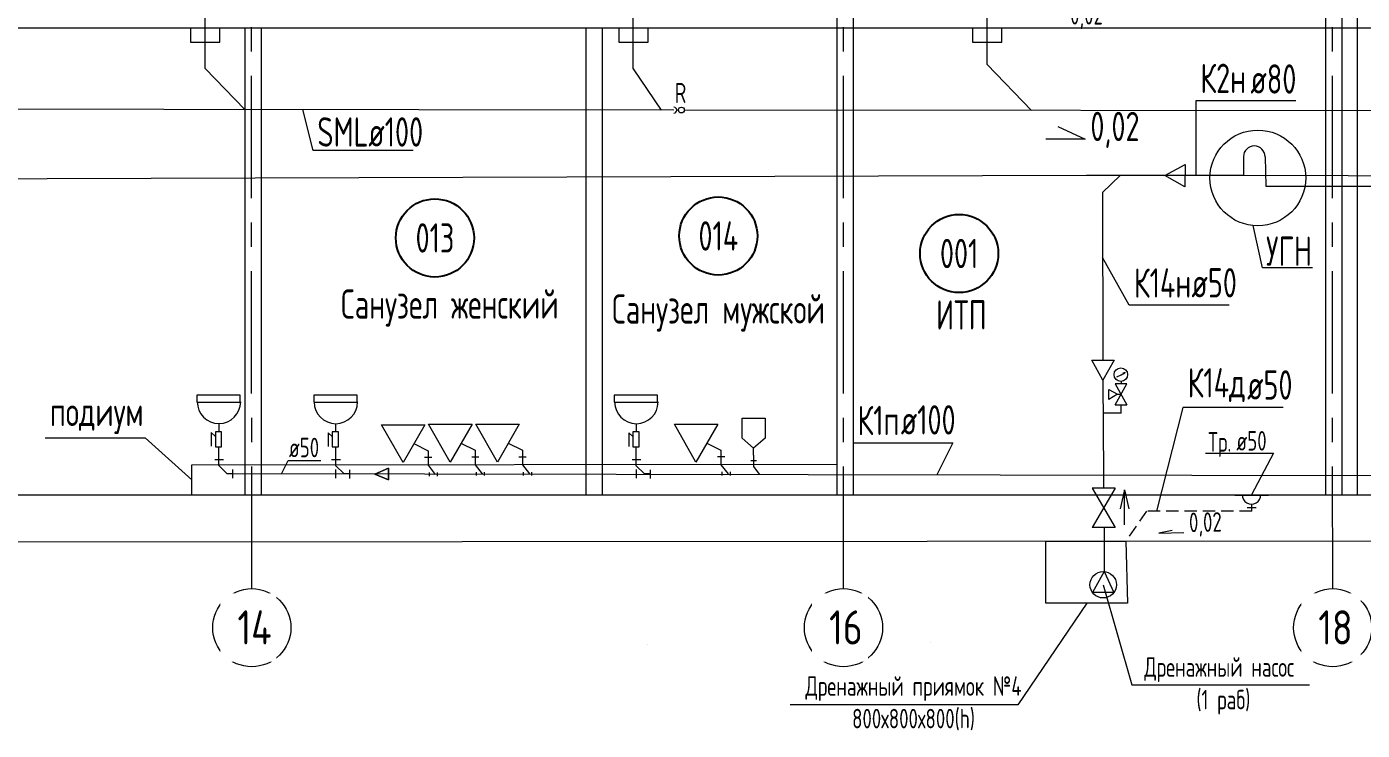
# Model space of a CAD drawing. Header units: millimetres. Extents: x -8689834 to 9419935, y -284943 to 166066.
# Drawn here: x -143613 to -129945, y -227435 to -220230 of the extents above; entities that cross this region are included whole.
import ezdxf
from ezdxf.enums import TextEntityAlignment as Align

# ---------------------------------------------------------------- set-up
doc = ezdxf.new("R2010")
doc.units = ezdxf.units.MM
doc.header["$MEASUREMENT"] = 0
doc.linetypes.add('01_base$0$DASHED2', pattern=[0.375, 0.25, -0.125])
doc.linetypes.add('CENTER', pattern=[2, 1.25, -0.25, 0.25, -0.25])
doc.layers.get('0').update_dxf_attribs({"color": 250, "lineweight": 9})
for name, color, linetype in [('PDF _0', 7, 'Continuous'), ('PDF ___Text VK', 7, 'Continuous'), ('PDF __OBORUD', 1, 'Continuous'), ('PDF __Razmer VK', 7, 'Continuous'), ('PDF __ВК-Text VK', 7, 'Continuous'), ('PDF __ВК-Text В1', 7, 'Continuous'), ('PDF __ВК-В1', 5, 'Continuous'), ('PDF __ВК-переход', 7, 'Continuous'), ('PDF __ВК-противопожарные муфты', 1, 'Continuous'), ('PDF __ВК-стены', 7, 'Continuous'), ('PDF __ВК-текст К2', 7, 'Continuous'), ('PDF __Дренажные насосы', 1, 'Continuous'), ('PDF __насос', 1, 'Continuous'), ('PDF __Переход', 7, 'Continuous'), ('PDF __Сантехника', 7, 'Continuous'), ('PDF _надписи ВК', 7, 'Continuous'), ('АР_Кровля дорожки', 245, 'Continuous'), ('АР_Таблицы', 250, 'Continuous')]:
    doc.layers.add(name, color=color, linetype=linetype)
doc.layers.add('PDF __ВК-К1', color=7, linetype='Continuous', true_color=0xb80000)
doc.layers.add('PDF __ВК-К14н', color=190, linetype='Continuous', true_color=0x7f00ff)
for name, color, linetype, lineweight in [('АР_Маркер экспликации', 239, 'Continuous', 13), ('АР_Номер помещения', 1, 'Continuous', 25), ('АР_Оси', 195, 'Continuous', 9), ('АР_Помещения_площадь', 19, 'Continuous', 9), ('ВК_канализация', 32, 'Continuous', 30)]:
    doc.layers.add(name, color=color, linetype=linetype, lineweight=lineweight)
doc.styles.add('ISOCPEUR', font='isocpeur.ttf', dxfattribs={"width": 0.7})
doc.styles.get("Standard").update_dxf_attribs({"font": 'isocpeur.ttf', "width": 0.7})
doc.styles.add('ГОСТ 2.304', font='isocpeur.ttf', dxfattribs={"width": 0.7})

# ---------------------------------------------------------------- blocks, each defined once
blk = doc.blocks.new('*U1977')
at = {"layer": 'АР_Номер помещения', "color": 7}
blk.add_circle((-15720, 4793), 400, dxfattribs=at)
at = {"layer": 'АР_Помещения_площадь', "color": 7}
blk.add_line((-13545, 633), (-13545, 633), dxfattribs=at)
at = {"color": 7, "style": 'ISOCPEUR', "width": 0.7, "flags": 1}
blk.add_attdef('КАТЕГОРИЯ', (-499, -2092), '', height=250, dxfattribs=at)
at = {"layer": 'АР_Номер помещения', "color": 7, "style": 'ISOCPEUR', "width": 0.7}
blk.add_attdef('НОМЕР_ПОМЕЩЕНИЯ', text='', height=300, dxfattribs=at).set_placement((-15720, 4793), align=Align.MIDDLE_CENTER)
at = {"layer": 'АР_Помещения_площадь', "color": 7, "lineweight": 30, "width": 0.7, "flags": 104}
blk.add_attdef('ИМЯ_ПОМЕЩЕНИЯ', text='', height=100, dxfattribs=at).set_placement((158, 1217), align=Align.MIDDLE_CENTER)
at = {"layer": 'АР_Помещения_площадь', "color": 7, "style": 'ISOCPEUR', "width": 0.7}
blk.add_attdef('ПЛОЩАДЬ_ПОМЕЩЕНИЯ', text='', height=200, dxfattribs=at).set_placement((-13540, 880), align=Align.MIDDLE_RIGHT)
blk = doc.blocks.new('*U1972')
at = {"layer": 'АР_Номер помещения', "color": 7}
blk.add_circle((-15720, 4793), 400, dxfattribs=at)
at = {"layer": 'АР_Помещения_площадь', "color": 7}
blk.add_line((-13545, 633), (-13545, 633), dxfattribs=at)
at = {"color": 7, "style": 'ISOCPEUR', "width": 0.7, "flags": 1}
blk.add_attdef('КАТЕГОРИЯ', (-499, -2092), '', height=250, dxfattribs=at)
at = {"layer": 'АР_Номер помещения', "color": 7, "style": 'ISOCPEUR', "width": 0.7}
blk.add_attdef('НОМЕР_ПОМЕЩЕНИЯ', text='', height=300, dxfattribs=at).set_placement((-15720, 4793), align=Align.MIDDLE_CENTER)
at = {"layer": 'АР_Помещения_площадь', "color": 7, "lineweight": 30, "width": 0.7, "flags": 104}
blk.add_attdef('ИМЯ_ПОМЕЩЕНИЯ', text='', height=100, dxfattribs=at).set_placement((158, 1217), align=Align.MIDDLE_CENTER)
at = {"layer": 'АР_Помещения_площадь', "color": 7, "style": 'ISOCPEUR', "width": 0.7}
blk.add_attdef('ПЛОЩАДЬ_ПОМЕЩЕНИЯ', text='', height=200, dxfattribs=at).set_placement((-13540, 880), align=Align.MIDDLE_RIGHT)
blk = doc.blocks.new('*U1945')
at = {"layer": 'АР_Номер помещения', "color": 7}
blk.add_circle((-15720, 4793), 400, dxfattribs=at)
at = {"layer": 'АР_Помещения_площадь', "color": 7}
blk.add_line((-13545, 633), (-13545, 633), dxfattribs=at)
at = {"color": 7, "style": 'ISOCPEUR', "width": 0.7, "flags": 1}
blk.add_attdef('КАТЕГОРИЯ', (-499, -2092), '', height=250, dxfattribs=at)
at = {"layer": 'АР_Номер помещения', "color": 7, "style": 'ISOCPEUR', "width": 0.7}
blk.add_attdef('НОМЕР_ПОМЕЩЕНИЯ', text='', height=300, dxfattribs=at).set_placement((-15720, 4793), align=Align.MIDDLE_CENTER)
at = {"layer": 'АР_Помещения_площадь', "color": 7, "lineweight": 30, "width": 0.7, "flags": 104}
blk.add_attdef('ИМЯ_ПОМЕЩЕНИЯ', text='', height=100, dxfattribs=at).set_placement((158, 1217), align=Align.MIDDLE_CENTER)
at = {"layer": 'АР_Помещения_площадь', "color": 7, "style": 'ISOCPEUR', "width": 0.7}
blk.add_attdef('ПЛОЩАДЬ_ПОМЕЩЕНИЯ', text='', height=200, dxfattribs=at).set_placement((-13540, 880), align=Align.MIDDLE_RIGHT)

msp = doc.modelspace()

# ---------------------------------------------------------------- linework, layer by layer
at = {"layer": 'PDF _0', "lineweight": 13}
for points in [[(-132449.6, -223994), (-132539.8, -224048.1), (-132539.8, -223945.9), (-132449.6, -223994), (-132413.5, -223994)], [(-132473.6, -224102.2), (-132353.4, -223885.8), (-132473.6, -223885.8), (-132353.4, -224102.2)], [(-132473.6, -224102.2), (-132353.4, -224102.2)], [(-132413.5, -224186.3), (-132413.5, -224102.2)], [(-132413.5, -224186.3), (-132599.9, -224186.3)]]:
    msp.add_lwpolyline(points, dxfattribs=at)
at = {"layer": 'PDF _0', "color": 3, "lineweight": 13}
msp.add_arc((-131079.1, -225023.4), 95.2, 179.99999, 0.00001, dxfattribs=at)
msp.add_arc((-131079.1, -225023.4), 95.2, 179.99999, 0.00001, dxfattribs=at)
at = {"layer": 'PDF ___Text VK', "color": 3, "lineweight": 13}
msp.add_lwpolyline([(-133182.9, -225496.8), (-132365.4, -225496.8), (-132347.4, -226133.9), (-133182.9, -226133.9)], close=True, dxfattribs=at)
at = {"layer": 'PDF __OBORUD', "lineweight": 13}
for points in [[(-132455.6, -223813.7), (-132413.5, -223795.6), (-132371.4, -223771.6), (-132389.5, -223789.6)], [(-132413.5, -223861.8), (-132413.5, -223885.8)], [(-132371.4, -223771.6), (-132395.5, -223777.6)]]:
    msp.add_lwpolyline(points, dxfattribs=at)
msp.add_circle((-132416.5, -223792.6), 69.1, dxfattribs=at)
at = {"layer": 'PDF __Razmer VK', "lineweight": 13}
msp.add_circle((-131014.5, -221778.5), 489.9, dxfattribs=at)
at = {"layer": 'PDF __ВК-Text VK', "lineweight": 13}
msp.add_lwpolyline([(-133062.5, -221252.6), (-132780, -221382.7), (-133182.7, -221382)], dxfattribs=at)
at = {"layer": 'PDF __ВК-Text В1', "lineweight": 13}
msp.add_lwpolyline([(-131890, -225389.7), (-132025.8, -225415.5), (-131772.5, -225410.4)], dxfattribs=at)
at = {"layer": 'PDF __ВК-В1', "color": 244, "lineweight": 13, "true_color": 0x991b1e}
for points in [[(-141787.9, -220659), (-141787.9, -215541.5)], [(-137405.5, -220660.8), (-137404.9, -219129.4)], [(-133785.4, -220617.7), (-133785.4, -219126.1)]]:
    msp.add_lwpolyline(points, dxfattribs=at)
at = {"layer": 'PDF __ВК-В1', "color": 215, "lineweight": 13, "true_color": 0xa953a0}
msp.add_lwpolyline([(-129723.8, -224829.3), (-141506.1, -224810.1)], dxfattribs=at)
at = {"layer": 'PDF __ВК-К1', "color": 244, "lineweight": 13, "true_color": 0x991b1e}
for points in [[(-141650, -224530.7), (-141650, -224721.2)], [(-140454.3, -224532.2), (-140454.3, -224722.7)], [(-137378.5, -224532.2), (-137378.5, -224722.7)], [(-141688.1, -224661.9), (-141599.2, -224661.9)], [(-140492.4, -224663.4), (-140403.5, -224663.4)], [(-139540.7, -224637.8), (-139468.2, -224637.8)], [(-139506.2, -224572.2), (-139506.2, -224720.7)], [(-139058.7, -224633.2), (-138986.2, -224633.2)], [(-139024.2, -224567.5), (-139024.2, -224716.1)], [(-138575.3, -224633), (-138502.8, -224633)], [(-138540.8, -224567.4), (-138540.8, -224715.9)], [(-137416.6, -224663.4), (-137327.7, -224663.4)], [(-136542.8, -224632.2), (-136470.2, -224632.2)], [(-136508.2, -224566.6), (-136508.2, -224715.1)], [(-136203.9, -224671.2), (-136145.9, -224671.2)], [(-136176.3, -224616), (-136176.3, -224734.7)], [(-141506.1, -224810.1), (-141561.1, -224810.1), (-141650, -224721.2)], [(-141506.1, -224765.6), (-141506.1, -224854.5)], [(-140310.4, -224810.1), (-140365.4, -224810.1), (-140454.3, -224722.7)], [(-140452.3, -224764.8), (-140452.3, -224853.7)], [(-140310.4, -224767.2), (-140310.4, -224856)], [(-139506.2, -224720.7), (-139433.6, -224814)], [(-139492.8, -224831.6), (-139492.8, -224795.1)], [(-139409.1, -224831.6), (-139409.1, -224795.1)], [(-139024.2, -224716.1), (-138951.7, -224809.3)], [(-139010.9, -224826.9), (-139010.9, -224790.5)], [(-138927.1, -224826.9), (-138927.1, -224790.5)], [(-138540.8, -224715.9), (-138468.2, -224809.2)], [(-138527.5, -224826.8), (-138527.5, -224790.4)], [(-138443.7, -224826.8), (-138443.7, -224790.4)], [(-137234.6, -224810.1), (-137289.6, -224810.1), (-137378.5, -224722.7)], [(-137376.5, -224764.8), (-137376.5, -224853.7)], [(-137234.6, -224767.2), (-137234.6, -224856)], [(-136508.2, -224715.1), (-136435.7, -224808.4)], [(-136494.9, -224826), (-136494.9, -224789.6)], [(-136411.2, -224826), (-136411.2, -224789.6)], [(-136176.3, -224734.7), (-136118.3, -224812)], [(-131250.6, -225025.5), (-130903.5, -225025.5)], [(-131030.5, -225156.7), (-131123.6, -225156.7)], [(-131030.5, -225156.7), (-131123.6, -225156.7)], [(-131077, -225190.6), (-131077, -225122.9)], [(-131077, -225190.6), (-131077, -225122.9)]]:
    msp.add_lwpolyline(points, dxfattribs=at)
at = {"layer": 'PDF __ВК-К1', "lineweight": 13}
msp.add_lwpolyline([(-131250.6, -225025.5), (-130903.5, -225025.5)], dxfattribs=at)
at = {"layer": 'PDF __ВК-К14н', "color": 152, "lineweight": 13, "true_color": 0x2776bb}
for points in [[(-131161.8, -221560.3), (-131161.8, -221752.6)], [(-130939.4, -221560.8), (-130933.4, -221861.3)], [(-132605.4, -221927.3), (-132599.9, -223645.4)], [(-132599.9, -223849.7), (-132593.9, -224811.5)], [(-132593.9, -224811.5), (-132593.9, -224955.8)], [(-132587.8, -225358.5), (-132587.8, -225809.3)]]:
    msp.add_lwpolyline(points, dxfattribs=at)
msp.add_arc((-131050.6, -221562.1), 111.2, 0.68117, 179.06069, dxfattribs=at)
at = {"layer": 'PDF __ВК-переход', "lineweight": 13}
msp.add_lwpolyline([(-139911.6, -224870.9), (-139911.6, -224752.3), (-140051.3, -224811.6), (-139911.6, -224870.9), (-139911.6, -224752.3), (-140051.3, -224811.6), (-139911.6, -224870.9), (-140051.3, -224811.6), (-139911.6, -224752.3)], close=True, dxfattribs=at)
at = {"layer": 'PDF __ВК-противопожарные муфты', "lineweight": 13}
for points in [[(-142033.4, -220239.9), (-141787.9, -220239.9), (-141538.1, -220239.9)], [(-141936, -220239.9), (-141936, -220388.1), (-141635.5, -220388.1), (-141635.5, -220239.9)], [(-137651, -220239.9), (-137405.5, -220239.9), (-137155.8, -220239.9)], [(-137553.7, -220239.9), (-137553.7, -220388.1), (-137253.1, -220388.1), (-137253.1, -220239.9)], [(-134030.9, -220239.9), (-133785.4, -220239.9), (-133535.6, -220239.9)], [(-133933.5, -220239.9), (-133933.5, -220388.1), (-133633, -220388.1), (-133633, -220239.9)]]:
    msp.add_lwpolyline(points, dxfattribs=at)
at = {"layer": 'PDF __ВК-стены', "color": 18, "lineweight": 13, "true_color": 0x000000}
for points in [[(-135323.7, -198324.9), (-135323.7, -225023.4)], [(-135154.4, -198324.9), (-135154.4, -225023.4)], [(-130322.9, -198324.9), (-130322.9, -225023.4)], [(-130153.6, -198324.9), (-130153.6, -225023.4)], [(-129997.9, -198324.9), (-129997.9, -225023.4)], [(-176520.6, -220239.9), (-121643.5, -220239.9)], [(-176520.6, -220239.9), (-121643.5, -220239.9)], [(-141381.9, -220238.2), (-141381.9, -225021.7)], [(-141212.5, -220238.2), (-141212.5, -225021.7)], [(-137892.3, -220239.9), (-137892.3, -225023.4)], [(-137723, -220239.9), (-137723, -225023.4)], [(-176232.7, -225023.4), (-120775.5, -225023.4)], [(-255496.8, -225583.8), (-120775.5, -225489.1)]]:
    msp.add_lwpolyline(points, dxfattribs=at)
at = {"layer": 'PDF __Дренажные насосы', "lineweight": 13}
msp.add_circle((-132596.9, -225944.6), 135.2, dxfattribs=at)
at = {"layer": 'PDF __насос', "lineweight": 13}
for points in [[(-132587.7, -225809), (-132486.7, -226023), (-132706.7, -226023)], [(-132587.7, -225809), (-132706.7, -226023)]]:
    msp.add_lwpolyline(points, dxfattribs=at)
at = {"layer": 'PDF __Переход', "lineweight": 13}
for points in [[(-131761, -221868.3), (-131964.5, -221752.6), (-131759.3, -221639.9)], [(-132485.7, -223645.4), (-132599.9, -223849.7), (-132714.1, -223645.4)]]:
    msp.add_lwpolyline(points, close=True, dxfattribs=at)
at = {"layer": 'PDF __Сантехника', "lineweight": 13}
for points in [[(-141427.7, -224001.6), (-141872.2, -224001.6), (-141872.2, -224073.5), (-141427.7, -224073.5)], [(-140232.1, -224003.1), (-140676.5, -224003.1), (-140676.5, -224075.1), (-140232.1, -224075.1)], [(-137156.3, -224003.1), (-137600.8, -224003.1), (-137600.8, -224075.1), (-137156.3, -224075.1)], [(-141618.2, -224378.3), (-141681.7, -224378.3), (-141681.7, -224530.7), (-141618.2, -224530.7)], [(-140422.6, -224379.8), (-140486.1, -224379.8), (-140486.1, -224532.2), (-140422.6, -224532.2)], [(-139761.8, -224693.1), (-139982.9, -224306.2), (-139537.3, -224306.2)], [(-139279.8, -224688.4), (-139500.9, -224301.5), (-139055.3, -224301.5)], [(-138796.4, -224688.3), (-139017.5, -224301.4), (-138571.9, -224301.4)], [(-137346.8, -224379.8), (-137410.3, -224379.8), (-137410.3, -224532.2), (-137346.8, -224532.2)], [(-136763.9, -224687.5), (-136984.9, -224300.6), (-136539.3, -224300.6)]]:
    msp.add_lwpolyline(points, close=True, dxfattribs=at)
for points in [[(-136176.3, -224616), (-136176.3, -224544.2), (-136292.2, -224442), (-136292.2, -224237.7), (-136057.5, -224237.7), (-136057.5, -224442), (-136176.3, -224544.2)], [(-141681.7, -224424.9), (-141724.1, -224386.8), (-141724.1, -224526.5)], [(-141647.9, -224297.9), (-141647.9, -224378.3)], [(-140486.1, -224426.4), (-140528.4, -224388.3), (-140528.4, -224528)], [(-140452.2, -224299.4), (-140452.2, -224379.8)], [(-137410.3, -224426.4), (-137452.6, -224388.3), (-137452.6, -224528)], [(-137376.4, -224299.4), (-137376.4, -224379.8)], [(-139651.3, -224499.6), (-139506.2, -224572.2)], [(-139169.3, -224495), (-139024.2, -224567.5)], [(-138685.9, -224494.8), (-138540.8, -224567.4)], [(-136653.3, -224494), (-136508.2, -224566.6)]]:
    msp.add_lwpolyline(points, dxfattribs=at)
for centre in [(-141645.7, -224071.4), (-140450.1, -224072.9), (-137374.3, -224072.9)]:
    msp.add_arc(centre, 222.2, 180, 0, dxfattribs=at)
at = {"layer": 'PDF _надписи ВК', "lineweight": 13}
for points in [[(-132473.6, -224955.8), (-132708.1, -225358.5)], [(-132473.6, -224955.8), (-132708.1, -224955.8), (-132473.6, -225358.5), (-132708.1, -225358.5)]]:
    msp.add_lwpolyline(points, dxfattribs=at)
at = {"layer": 'АР_Кровля дорожки', "color": 152, "lineweight": 13, "ltscale": 500, "true_color": 0x2776bb}
for points in [[(-131161.8, -221752.6), (-132767.3, -221752.6), (-155106.3, -221825.2)], [(-121526.1, -221783.8), (-131161.8, -221752.6)], [(-130933.4, -221861.3), (-128754.8, -221861.5), (-128626.5, -222072.6)]]:
    msp.add_lwpolyline(points, dxfattribs=at)
at = {"layer": 'АР_Кровля дорожки', "color": 146, "lineweight": 13, "ltscale": 500, "true_color": 0x105689}
msp.add_lwpolyline([(-132423.6, -221752.6), (-132605.4, -221927.3)], dxfattribs=at)
at = {"layer": 'АР_Кровля дорожки', "color": 7, "lineweight": 13, "ltscale": 500}
for points in [[(-143423.8, -224439.5), (-142399.9, -224439.5), (-141922.4, -224870.1)], [(-135158.9, -224490.8), (-134135, -224490.8), (-134300.4, -224817.3)], [(-141922.4, -225023.4), (-141922.4, -224716.9), (-135323.7, -224708.6)], [(-132380.5, -225332.3), (-132380.5, -224972.7), (-132424.2, -225165.9)], [(-132380.5, -224972.7), (-132332.8, -225165.9)]]:
    msp.add_lwpolyline(points, dxfattribs=at)
at = {"layer": 'АР_Кровля дорожки', "color": 3, "linetype": '01_base$0$DASHED2', "lineweight": 13, "ltscale": 500}
msp.add_lwpolyline([(-131077, -225190.6), (-132152.5, -225190.6), (-132365.4, -225496.8)], dxfattribs=at)
at = {"layer": 'АР_Оси', "color": 18, "lineweight": 13, "ltscale": 0.5, "true_color": 0x000000}
for centre in [(-141309.8, -226384.3), (-135254.9, -226384.3), (-130248.3, -226384.3)]:
    msp.add_circle(centre, 400, dxfattribs=at)
at = {"layer": 'ВК_канализация', "color": 244, "lineweight": 13, "ltscale": 500, "true_color": 0x991b1e}
for points in [[(-141787.9, -220659), (-141381.9, -221078.9)], [(-137405.5, -220660.8), (-137119.1, -221083.9)], [(-133785.4, -220617.7), (-133331.5, -221087.1)], [(-136990.2, -221084.1), (-144823.3, -221075.4)], [(-136943.4, -221083.7), (-136960.2, -221083.8)], [(-128770.2, -221091.7), (-136883.4, -221083.4)]]:
    msp.add_lwpolyline(points, dxfattribs=at)
at = {"layer": 'ВК_канализация', "color": 18, "lineweight": 13, "ltscale": 500, "true_color": 0x000000}
for points in [[(-130626.5, -220987.2), (-131650.4, -220987.2), (-131650.4, -221752.6)], [(-139658.5, -221497.2), (-140682.4, -221497.2), (-140787.6, -221077.5)], [(-130456.2, -222699.3), (-130968.2, -222699.3), (-131060.8, -222266.2)], [(-131306.6, -223082.7), (-132330.5, -223082.7), (-132603.3, -222594.4)], [(-130756.8, -224128.6), (-131780.7, -224128.6), (-132051.2, -225190.6)], [(-141004.9, -224810.1), (-140938.1, -224671.9), (-140602.9, -224671.9)], [(-131550.6, -224597.3), (-130853.9, -224597.3), (-131079.1, -225023.4)]]:
    msp.add_lwpolyline(points, dxfattribs=at)
at = {"layer": 'ВК_канализация', "color": 244, "lineweight": 13, "ltscale": 500, "true_color": 0x991b1e}
msp.add_circle((-136913.4, -221083.4), 30, dxfattribs=at)
msp.add_arc((-136990.2, -221084.1), 30, 270.50316, 90.50316, dxfattribs=at)

# ---------------------------------------------------------------- block references
at = {"layer": 'АР_Маркер экспликации', "color": 7, "lineweight": 13}
ref = msp.add_blockref('*U1977', (-123715.5, -227186.2), dxfattribs=at)
ref.add_attrib('НОМЕР_ПОМЕЩЕНИЯ', '013', dxfattribs={"layer": 'АР_Номер помещения', "color": 7, "height": 300, "style": 'ISOCPEUR', "width": 0.7}).set_placement((-139435.2, -222392.8), align=Align.MIDDLE_CENTER)
ref = msp.add_blockref('*U1945', (-118351.2, -227345.5), dxfattribs=at)
ref.add_attrib('НОМЕР_ПОМЕЩЕНИЯ', '001', dxfattribs={"layer": 'АР_Номер помещения', "color": 7, "height": 300, "style": 'ISOCPEUR', "width": 0.7}).set_placement((-134071, -222552.1), align=Align.MIDDLE_CENTER)

# ---------------------------------------------------------------- texts
at = {"layer": 'АР_Таблицы', "lineweight": 13, "ltscale": 100, "attachment_point": 4, "style": 'ISOCPEUR'}
for s, insert, char_height, width in [('\\pxi-1,l1,t1,5;0,02', (-132935.2, -220130.5), 200, 7500), ('\\pxi-1,l1,qc,t1,5;Санузел женский', (-140828.2, -223110.5), 300, 3089.672), ('\\pxi-1,l1,qc,t1,5;Санузел мужской', (-138078.6, -223161.1), 300, 3089.672), ('\\pxi-1,l1,qc,t1,5;{\\C256;\\c0;ИТП}', (-136145.9, -223181.3), 300, 4196.36), ('\\pxi-1,l1,t1,5;ø50', (-140930.4, -224539.2), 200, 7500)]:
    msp.add_mtext(s, dxfattribs=dict(at, insert=insert, char_height=char_height, width=width))
at = {"layer": 'АР_Таблицы', "lineweight": 13, "ltscale": 100, "insert": (-131718.4, -225330.3), "char_height": 200, "width": 7500, "attachment_point": 4, "rotation": 1.16501, "style": 'ISOCPEUR'}
msp.add_mtext('\\pxi-1,l1,t1,5;0,02', dxfattribs=at)
at = {"layer": 'ВК_канализация', "color": 18, "lineweight": 13, "ltscale": 100, "true_color": 0x000000, "attachment_point": 4, "style": 'ISOCPEUR'}
for s, insert, char_height, width in [('К2н', (-131602.2, -220758.8), 300, 5891.51), ('\\pxi-1,l1,t1,5;ø80', (-131090.3, -220765.2), 300, 7500), ('R', (-136981.8, -220908.2), 205.4, 5730.034), ('\\pxi-1,l1,t1,5;SMLø100', (-140639.1, -221307.7), 300, 2224.257), ('УГН', (-130930.4, -222528.4), 300, 5891.51), ('К14н', (-132282.3, -222854.4), 300, 5891.51), ('\\pxi-1,l1,t1,5;ø50', (-131693.2, -222852.2), 300, 7500), ('К14д', (-131732.5, -223900.3), 300, 5891.51), ('\\pxi-1,l1,t1,5;ø50', (-131124.2, -223898.6), 300, 7500), ('подиум', (-143375.6, -224211.2), 300, 5891.51), ('К1п', (-135110.8, -224262.5), 300, 5891.51), ('\\pxi-1,l1,t1,5;ø100', (-134667.9, -224256.2), 300, 7500), ('Тр.', (-131522.7, -224508.8), 200, 5891.51), ('\\pxi-1,l1,t1,5;ø50', (-131234.2, -224470.7), 200, 7500), ('\\pxqc;Дренажный насос\\P (1 раб)', (-134357.1, -226981), 200, 5891.51), ('\\pxqc;Дренажный приямок №4\\P800х800х800(h)', (-137483.7, -227158.6), 200, 5891.51)]:
    msp.add_mtext(s, dxfattribs=dict(at, insert=insert, char_height=char_height, width=width))
at = {"layer": 'ВК_канализация', "color": 18, "lineweight": 13, "ltscale": 100, "true_color": 0x000000, "insert": (-132225.2, -221286.8), "char_height": 300, "width": 5891.51, "attachment_point": 6, "rotation": 359.89891, "style": 'ISOCPEUR'}
msp.add_mtext('0,02', dxfattribs=at)

# ---------------------------------------------------------------- next in the draw order: texts
at = {"layer": 'АР_Оси', "color": 18, "lineweight": 13, "true_color": 0x000000, "char_height": 350, "attachment_point": 1, "line_spacing_factor": 1.149209, "style": 'ГОСТ 2.304', "bg_fill": 2}
for s, insert, width in [('{\\W0.8;14}', (-141456.5, -226206.6), 224.236), ('{\\W0.8;16}', (-135401.5, -226206.6), 224.236), ('{\\W0.8;18}', (-130395.8, -226206.6), 258.628)]:
    msp.add_mtext(s, dxfattribs=dict(at, insert=insert, width=width))

# ---------------------------------------------------------------- next in the draw order: linework, layer by layer
at = {"layer": 'PDF __ВК-текст К2', "lineweight": 13}
for points in [[(-132596.9, -225944.6), (-132302.7, -226971.1), (-132254.6, -226971.1), (-130487.3, -226971.1)], [(-132765.2, -226133.9), (-133470.4, -227173.2), (-133518.5, -227173.2), (-135799.9, -227173.2)]]:
    msp.add_lwpolyline(points, dxfattribs=at)
at = {"layer": 'АР_Оси', "color": 18, "linetype": 'CENTER', "lineweight": 13, "ltscale": 1000, "true_color": 0x000000}
for p, q in [((-135254.9, -225984.3), (-135254.9, -194956)), ((-130248.3, -225984.3), (-130257, -194974.1)), ((-141309.8, -225984.3), (-141329.7, -195104.3))]:
    msp.add_line(p, q, dxfattribs=at)

# ---------------------------------------------------------------- next in the draw order: block references
at = {"layer": 'АР_Маркер экспликации', "color": 7, "lineweight": 13}
ref = msp.add_blockref('*U1972', (-120815.4, -227166), dxfattribs=at)
ref.add_attrib('НОМЕР_ПОМЕЩЕНИЯ', '014', dxfattribs={"layer": 'АР_Номер помещения', "color": 7, "height": 300, "style": 'ISOCPEUR', "width": 0.7}).set_placement((-136535.1, -222372.6), align=Align.MIDDLE_CENTER)

doc.saveas('drawing.dxf')
